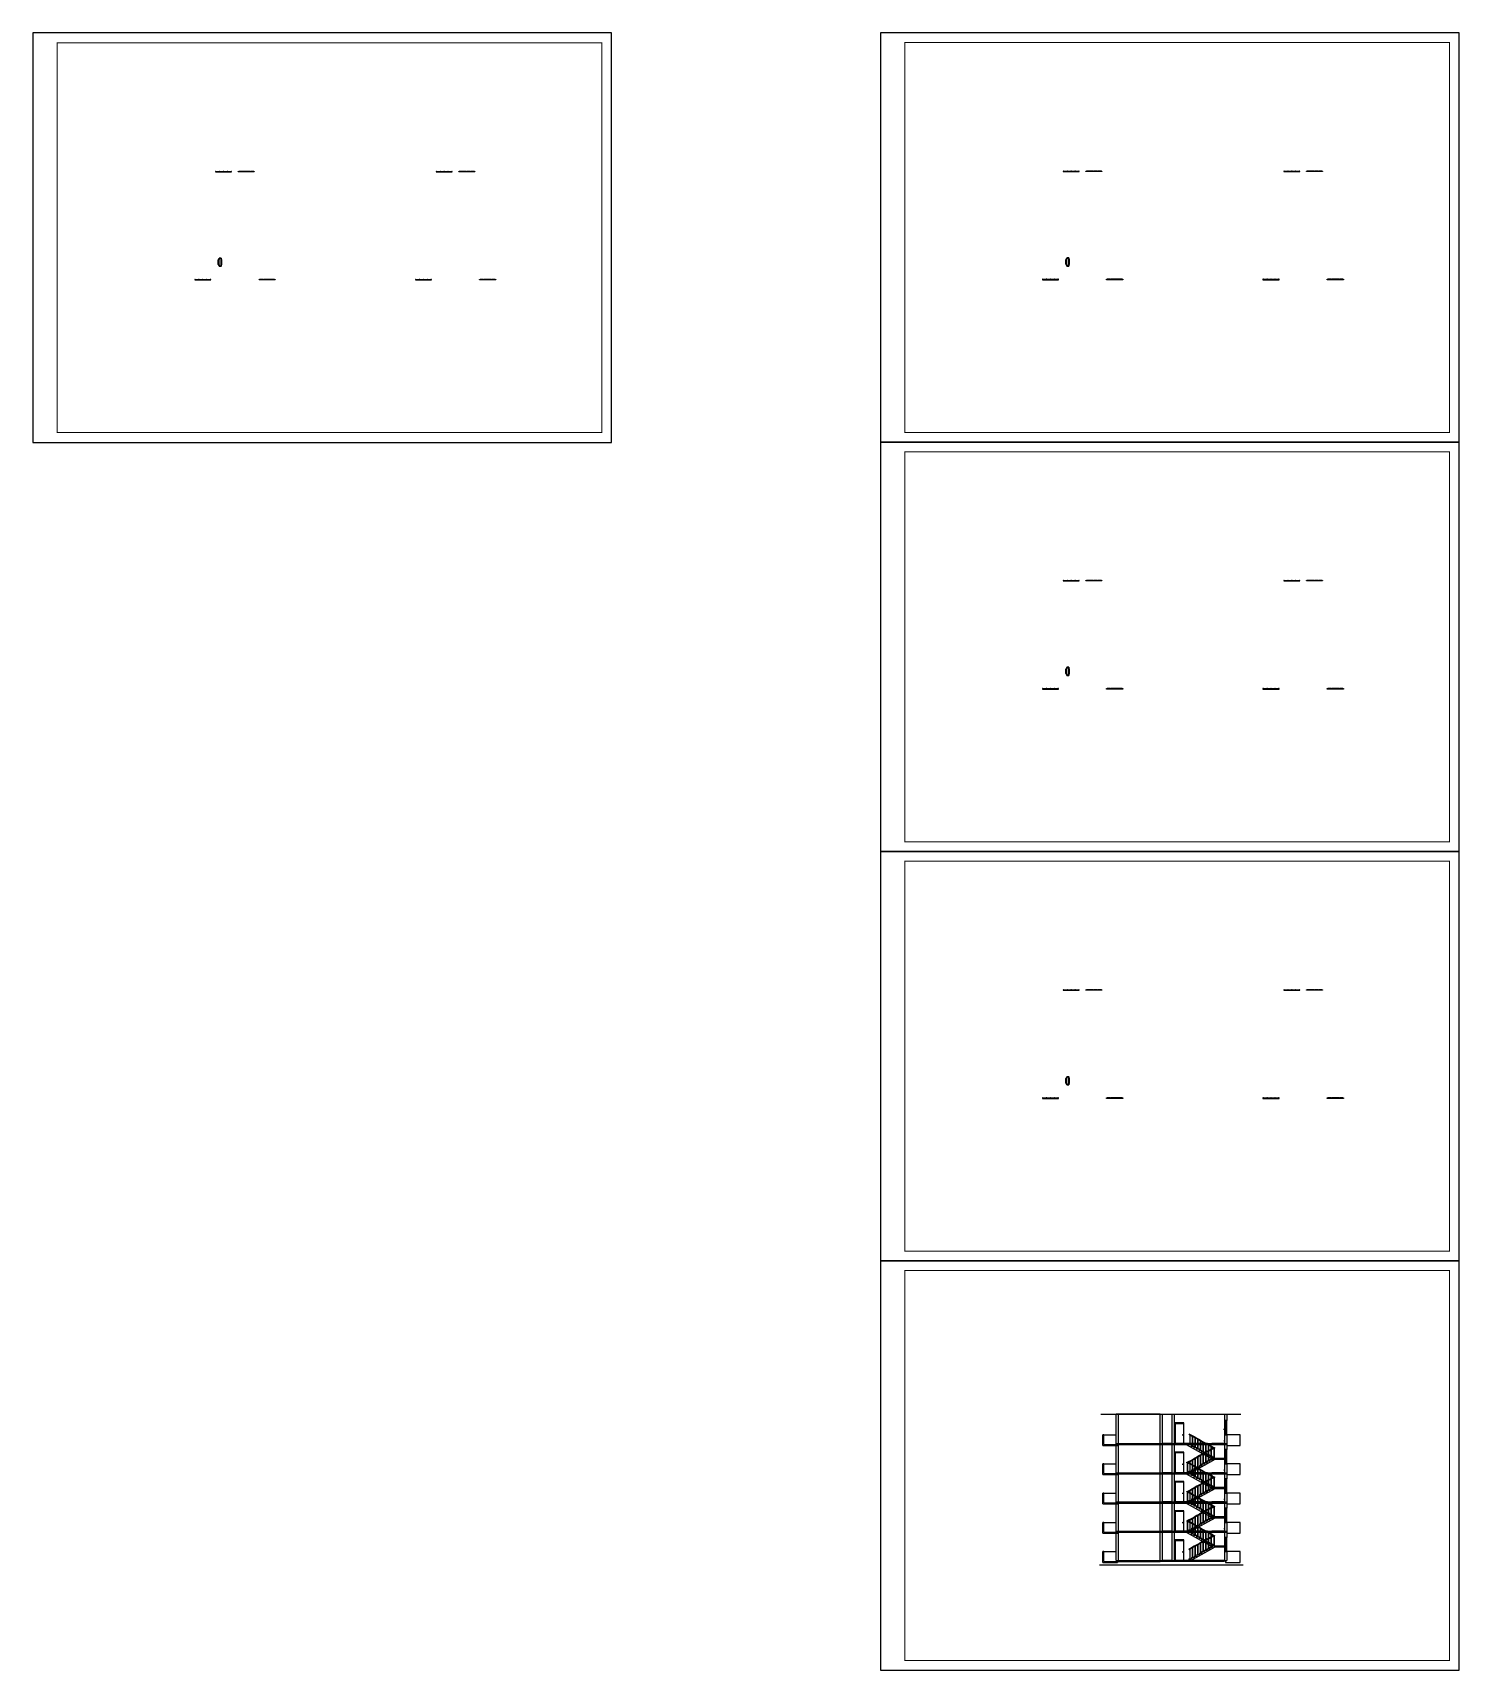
# Model space of a CAD drawing. Extents: x 4015 to 150399, y -58067 to 109933.
import ezdxf

# ---------------------------------------------------------------- set-up
doc = ezdxf.new("R2010")
doc.units = 0
doc.header["$LTSCALE"] = 1000
doc.header["$MEASUREMENT"] = 0
for name, color, linetype in [('E_BALCONY', 6, 'Continuous'), ('E_FLOOR', 4, 'Continuous'), ('E_LINE', 7, 'Continuous'), ('E_STAIR', 2, 'Continuous'), ('E_WINDOW', 4, 'Continuous'), ('fur', 253, 'Continuous'), ('PUB_TITLE', 4, 'Continuous'), ('S_E_STAIR', 4, 'Continuous'), ('S_STAIR', 9, 'Continuous'), ('S_WALL', 9, 'Continuous'), ('S_WINDOW', 4, 'Continuous')]:
    doc.layers.add(name, color=color, linetype=linetype)

# ---------------------------------------------------------------- blocks, each defined once
blk = doc.blocks.new('*U36')
at = {"color": 0, "ltscale": 0.01}
for p, q in [((-175, 0), (175, 0)), ((225, 0), (575, 0)), ((625, 0), (975, 0)), ((1025, 0), (1375, 0)), ((-175, -50), (175, -50)), ((225, -50), (575, -50)), ((625, -50), (975, -50)), ((1025, -50), (1375, -50))]:
    blk.add_line(p, q, dxfattribs=at)
for points in [[(-225, -50), (-175, -50), (-175, 0), (-225, 0)], [(175, -50), (225, -50), (225, 0), (175, 0)], [(575, -50), (625, -50), (625, 0), (575, 0)], [(975, -50), (1025, -50), (1025, 0), (975, 0)], [(1375, -50), (1425, -50), (1425, 0), (1375, 0)]]:
    blk.add_lwpolyline(points, close=True, dxfattribs=at)
at = {"color": 0}
for points in [[(-175, -20), (-148, -14), (-115, -27), (-79, -15), (-43, -27), (2, -14), (48, -28), (94, -15), (136, -28), (175, -15)], [(-174, -28), (-147, -22), (-114, -35), (-78, -23), (-42, -35), (3, -22), (49, -36), (95, -23), (137, -36), (176, -24)], [(225, -20), (252, -14), (285, -27), (321, -15), (357, -27), (402, -14), (448, -28), (494, -15), (536, -28), (575, -15)], [(226, -28), (253, -22), (286, -35), (322, -23), (358, -35), (403, -22), (449, -36), (495, -23), (537, -36), (576, -24)], [(625, -20), (652, -14), (685, -27), (721, -15), (757, -27), (802, -14), (848, -28), (894, -15), (936, -28), (975, -15)], [(626, -28), (653, -22), (686, -35), (722, -23), (758, -35), (803, -22), (849, -36), (895, -23), (937, -36), (976, -24)], [(1025, -20), (1052, -14), (1085, -27), (1121, -15), (1157, -27), (1202, -14), (1248, -28), (1294, -15), (1336, -28), (1375, -15)], [(1026, -28), (1053, -22), (1086, -35), (1122, -23), (1158, -35), (1203, -22), (1249, -36), (1295, -23), (1337, -36), (1376, -24)]]:
    blk.add_spline(points, degree=3, dxfattribs=at)
blk = doc.blocks.new('$plan$00003058')
at = {"layer": 'fur'}
for p, q in [((-417, -145), (272, -145)), ((-417, -353), (-417, -145)), ((417, -353), (-417, -353)), ((-402, -159), (403, -159)), ((-402, -338), (-402, -159)), ((403, -338), (-402, -338)), ((-268, -384), (-298, -353)), ((272, -391), (-271, -391)), ((272, -62), (-270, -62)), ((269, -384), (-268, -384)), ((257, -77), (-256, -77)), ((-256, -77), (-256, -145)), ((-191, -15), (-217, -62)), ((191, -15), (-191, -15)), ((217, -62), (191, -15)), ((257, -145), (257, -77)), ((299, -353), (269, -384)), ((403, -159), (403, -338)), ((417, -145), (417, -353))]:
    blk.add_line(p, q, dxfattribs=at)
blk.add_lwpolyline([(-417, -145), (-417, -353), (-397, -353, 0.6767263), (-326, -353), (-308, -353), (-271, -391, 0.0782414), (272, -391), (307, -353), (326, -353, 0.658611), (398, -353), (417, -353), (417, -145), (272, -145), (272, -62), (235, -62), (199, 0), (-199, 0), (-235, -62), (-270, -62), (-270, -145)], format="xyb", close=True, dxfattribs=at)
for centre, radius, start, end in [((-362, -339), 30.7, 207.34057, 332.65943), ((362, -337), 32.1, 208.89152, 331.10848)]:
    blk.add_arc(centre, radius, start, end, dxfattribs=at)
blk = doc.blocks.new('*U58')
at = {"layer": 'E_BALCONY'}
blk.add_line((0, 200), (0, 0), dxfattribs=at)
blk = doc.blocks.new('*U59')
at = {"layer": 'E_BALCONY'}
for p, q in [((0, 200), (0, 0)), ((0, 0), (1500, 0)), ((1500, 1100), (120, 1100)), ((1500, 0), (1500, 1100))]:
    blk.add_line(p, q, dxfattribs=at)
blk = doc.blocks.new('*U60')
at = {"layer": 'E_BALCONY'}
for p, q in [((0, 0), (0, 1100)), ((100, 1100), (0, 1100)), ((0, 0), (1500, 0)), ((1500, 0), (1500, 200))]:
    blk.add_line(p, q, dxfattribs=at)
blk = doc.blocks.new('*U61')
at = {"layer": 'E_WINDOW'}
for p, q in [((900, 2100), (0, 2100)), ((0, 2100), (0, 0)), ((859, 2056), (41, 2056)), ((41, 2056), (859, 2056)), ((41, 0), (41, 2056)), ((859, 2056), (859, 0)), ((900, 0), (900, 2100)), ((0, 0), (41, 0)), ((41, 1), (859, 1)), ((780, 907), (781, 914)), ((784, 813), (780, 907)), ((781, 914), (785, 918)), ((798, 813), (784, 813)), ((785, 918), (791, 920)), ((791, 920), (791, 921)), ((791, 921), (792, 919)), ((791, 920), (796, 918)), ((796, 918), (800, 914)), ((802, 907), (798, 813)), ((800, 914), (802, 907)), ((801, 909), (802, 907)), ((802, 907), (802, 906)), ((859, 0), (900, 0))]:
    blk.add_line(p, q, dxfattribs=at)
blk = doc.blocks.new('*U62')
at = {"layer": 'E_BALCONY'}
for p, q in [((1380, 1100), (0, 1100)), ((0, 0), (1380, 0)), ((1380, 0), (1380, 1100))]:
    blk.add_line(p, q, dxfattribs=at)
blk = doc.blocks.new('*U63')
at = {"layer": 'E_BALCONY'}
for p, q in [((0, 0), (0, 1100)), ((100, 1100), (0, 1100)), ((0, 0), (1380, 0))]:
    blk.add_line(p, q, dxfattribs=at)
blk = doc.blocks.new('*U64')
at = {"layer": 'E_WINDOW'}
for p, q in [((900, 2100), (0, 2100)), ((0, 2100), (0, 0)), ((859, 2056), (41, 2056)), ((41, 2056), (859, 2056)), ((41, 0), (41, 2056)), ((859, 2056), (859, 0)), ((900, 0), (900, 2100)), ((0, 0), (41, 0)), ((41, 1), (859, 1)), ((780, 907), (781, 914)), ((784, 813), (780, 907)), ((781, 914), (785, 918)), ((798, 813), (784, 813)), ((785, 918), (791, 920)), ((791, 920), (791, 921)), ((791, 921), (792, 919)), ((791, 920), (796, 918)), ((796, 918), (800, 914)), ((802, 907), (798, 813)), ((800, 914), (802, 907)), ((801, 909), (802, 907)), ((802, 907), (802, 906)), ((859, 0), (900, 0))]:
    blk.add_line(p, q, dxfattribs=at)
blk = doc.blocks.new('*U65')
at = {"layer": 'E_BALCONY'}
for p, q in [((1380, 1100), (0, 1100)), ((0, 0), (1380, 0)), ((1380, 0), (1380, 1100))]:
    blk.add_line(p, q, dxfattribs=at)
blk = doc.blocks.new('*U66')
at = {"layer": 'E_BALCONY'}
for p, q in [((0, 0), (0, 1100)), ((100, 1100), (0, 1100)), ((0, 0), (1380, 0))]:
    blk.add_line(p, q, dxfattribs=at)
blk = doc.blocks.new('*U67')
at = {"layer": 'E_WINDOW'}
for p, q in [((900, 2100), (0, 2100)), ((0, 2100), (0, 0)), ((859, 2056), (41, 2056)), ((41, 2056), (859, 2056)), ((41, 0), (41, 2056)), ((859, 2056), (859, 0)), ((900, 0), (900, 2100)), ((0, 0), (41, 0)), ((41, 1), (859, 1)), ((780, 907), (781, 914)), ((784, 813), (780, 907)), ((781, 914), (785, 918)), ((798, 813), (784, 813)), ((785, 918), (791, 920)), ((791, 920), (791, 921)), ((791, 921), (792, 919)), ((791, 920), (796, 918)), ((796, 918), (800, 914)), ((802, 907), (798, 813)), ((800, 914), (802, 907)), ((801, 909), (802, 907)), ((802, 907), (802, 906)), ((859, 0), (900, 0))]:
    blk.add_line(p, q, dxfattribs=at)
blk = doc.blocks.new('*U68')
at = {"layer": 'E_BALCONY'}
for p, q in [((1380, 1100), (0, 1100)), ((0, 0), (1380, 0)), ((1380, 0), (1380, 1100))]:
    blk.add_line(p, q, dxfattribs=at)
blk = doc.blocks.new('*U69')
at = {"layer": 'E_BALCONY'}
for p, q in [((0, 0), (0, 1100)), ((100, 1100), (0, 1100)), ((0, 0), (1380, 0))]:
    blk.add_line(p, q, dxfattribs=at)
blk = doc.blocks.new('*U70')
at = {"layer": 'E_WINDOW'}
for p, q in [((900, 2100), (0, 2100)), ((0, 2100), (0, 0)), ((859, 2056), (41, 2056)), ((41, 2056), (859, 2056)), ((41, 0), (41, 2056)), ((859, 2056), (859, 0)), ((900, 0), (900, 2100)), ((41, 1), (859, 1)), ((780, 907), (781, 914)), ((784, 813), (780, 907)), ((781, 914), (785, 918)), ((798, 813), (784, 813)), ((785, 918), (791, 920)), ((791, 920), (791, 921)), ((791, 921), (792, 919)), ((791, 920), (796, 918)), ((796, 918), (800, 914)), ((802, 907), (798, 813)), ((800, 914), (802, 907)), ((801, 909), (802, 907)), ((802, 907), (802, 906))]:
    blk.add_line(p, q, dxfattribs=at)
blk = doc.blocks.new('*U71')
at = {"layer": 'E_BALCONY'}
for p, q in [((1380, 1100), (0, 1100)), ((0, 0), (1380, 0)), ((1380, 0), (1380, 1100))]:
    blk.add_line(p, q, dxfattribs=at)
blk = doc.blocks.new('*U72')
at = {"layer": 'E_BALCONY'}
for p, q in [((0, 0), (0, 1100)), ((100, 1100), (0, 1100)), ((0, 0), (1380, 0))]:
    blk.add_line(p, q, dxfattribs=at)
blk = doc.blocks.new('*U73')
at = {"layer": 'E_WINDOW'}
for p, q in [((900, 2100), (0, 2100)), ((0, 2100), (0, 0)), ((859, 2056), (41, 2056)), ((41, 2056), (859, 2056)), ((41, 0), (41, 2056)), ((859, 2056), (859, 0)), ((900, 0), (900, 2100)), ((41, 1), (859, 1)), ((780, 907), (781, 914)), ((784, 813), (780, 907)), ((781, 914), (785, 918)), ((798, 813), (784, 813)), ((785, 918), (791, 920)), ((791, 920), (791, 921)), ((791, 921), (792, 919)), ((791, 920), (796, 918)), ((796, 918), (800, 914)), ((802, 907), (798, 813)), ((800, 914), (802, 907)), ((801, 909), (802, 907)), ((802, 907), (802, 906))]:
    blk.add_line(p, q, dxfattribs=at)
blk = doc.blocks.new('$TCHSYS$SECTWIN')
for p, q in [((0.35, 0), (0.35, 1)), ((0.65, 0), (0.65, 1))]:
    blk.add_line(p, q)
blk.add_point((1, 1))

msp = doc.modelspace()

# ---------------------------------------------------------------- linework, layer by layer
at = {"layer": 'E_BALCONY'}
for p, q in [((113912, -33897), (115192, -33897)), ((113912, -36897), (115192, -36897)), ((113912, -39897), (115192, -39897)), ((113912, -42897), (115192, -42897)), ((113912, -45897), (115192, -45897)), ((115312, -46797), (115312, -46997))]:
    msp.add_line(p, q, dxfattribs=at)
at = {"layer": 'E_FLOOR'}
for points in [[(113627, -31797), (127996, -31797)], [(115192, -34797), (126532, -34797)], [(115192, -34917), (126532, -34917)], [(115192, -37797), (126532, -37797)], [(115192, -37917), (126532, -37917)], [(115192, -40797), (126532, -40797)], [(115192, -40917), (126532, -40917)], [(115192, -43797), (126532, -43797)], [(115192, -43917), (126532, -43917)]]:
    msp.add_lwpolyline(points, dxfattribs=at)
at = {"layer": 'E_LINE'}
for p, q in [((115192, -46797), (115192, -31797)), ((119692, -31797), (115192, -31797)), ((115432, -46797), (115432, -31797)), ((119692, -46797), (119692, -31797)), ((119932, -46797), (119932, -31797)), ((119932, -31797), (120892, -31797)), ((120892, -31797), (120892, -46797)), ((121132, -31797), (124554, -31797)), ((125003, -31797), (126292, -31797)), ((126292, -31797), (126292, -34476)), ((121252, -32697), (121252, -34797)), ((126532, -33897), (126532, -32397)), ((115192, -34797), (119692, -34797)), ((120892, -34797), (119932, -34797)), ((124554, -34797), (121132, -34797)), ((126292, -34797), (125003, -34797)), ((126292, -34596), (126292, -37476)), ((121252, -35697), (121252, -37797)), ((126532, -36897), (126532, -35397)), ((115192, -37797), (119692, -37797)), ((120892, -37797), (119932, -37797)), ((124554, -37797), (121132, -37797)), ((126292, -37797), (125003, -37797)), ((126292, -37596), (126292, -40476)), ((126532, -39897), (126532, -38397)), ((121252, -38697), (121252, -40797)), ((115192, -40797), (119692, -40797)), ((120892, -40797), (119932, -40797)), ((124554, -40797), (121132, -40797)), ((121252, -41697), (121252, -43797)), ((126292, -40797), (125003, -40797)), ((126292, -40596), (126292, -43476)), ((126532, -42897), (126532, -41397)), ((126292, -43596), (126292, -46797)), ((115192, -43797), (119692, -43797)), ((120892, -43797), (119932, -43797)), ((124554, -43797), (121132, -43797)), ((121252, -44697), (121252, -46797)), ((126292, -43797), (125003, -43797)), ((126532, -45897), (126532, -44397)), ((115192, -46797), (119692, -46797)), ((115192, -46917), (119692, -46917)), ((122152, -46917), (119692, -46917)), ((120892, -46797), (119932, -46797)), ((121252, -46797), (121132, -46797)), ((122111, -46797), (121293, -46797)), ((126292, -46797), (122152, -46797)), ((126292, -46917), (122152, -46917)), ((113491, -47247), (128233, -47247)), ((113491, -47267), (128233, -47267))]:
    msp.add_line(p, q, dxfattribs=at)
at = {"layer": 'E_LINE', "const_width": 40}
msp.add_lwpolyline([(113491, -47267), (128233, -47267)], dxfattribs=at)
at = {"layer": 'E_STAIR'}
for p, q in [((122379, -34917), (125079, -36417)), ((122649, -34797), (122649, -34947)), ((122919, -34947), (122649, -34947)), ((122919, -35097), (122919, -34947)), ((123189, -35097), (122919, -35097)), ((123189, -35247), (123189, -35097)), ((123459, -35247), (123189, -35247)), ((123459, -35397), (123459, -35247)), ((123729, -35397), (123459, -35397)), ((123729, -35547), (123729, -35397)), ((123999, -35547), (123729, -35547)), ((123999, -35697), (123999, -35547)), ((124269, -35697), (123999, -35697)), ((124269, -35847), (124269, -35697)), ((124539, -35847), (124269, -35847)), ((124539, -35997), (124539, -35847)), ((124809, -35997), (124539, -35997)), ((124809, -36147), (124809, -35997)), ((125079, -36147), (124809, -36147)), ((125079, -36147), (125079, -36297)), ((125079, -36417), (125349, -36417)), ((122379, -37917), (125079, -39417)), ((122649, -37797), (122649, -37947)), ((122919, -37947), (122649, -37947)), ((122919, -38097), (122919, -37947)), ((123189, -38097), (122919, -38097)), ((123189, -38247), (123189, -38097)), ((123459, -38247), (123189, -38247)), ((123459, -38397), (123459, -38247)), ((123729, -38397), (123459, -38397)), ((123729, -38547), (123729, -38397)), ((123999, -38547), (123729, -38547)), ((123999, -38697), (123999, -38547)), ((124269, -38697), (123999, -38697)), ((124269, -38847), (124269, -38697)), ((124539, -38847), (124269, -38847)), ((124539, -38997), (124539, -38847)), ((124809, -38997), (124539, -38997)), ((124809, -39147), (124809, -38997)), ((125079, -39147), (124809, -39147)), ((125079, -39147), (125079, -39297)), ((125079, -39417), (125349, -39417)), ((122379, -40917), (125079, -42417)), ((122649, -40797), (122649, -40947)), ((122919, -40947), (122649, -40947)), ((122919, -41097), (122919, -40947)), ((123189, -41097), (122919, -41097)), ((123189, -41247), (123189, -41097)), ((123459, -41247), (123189, -41247)), ((123459, -41397), (123459, -41247)), ((123729, -41397), (123459, -41397)), ((123729, -41547), (123729, -41397)), ((123999, -41547), (123729, -41547)), ((123999, -41697), (123999, -41547)), ((124269, -41697), (123999, -41697)), ((124269, -41847), (124269, -41697)), ((124539, -41847), (124269, -41847)), ((124539, -41997), (124539, -41847)), ((124809, -41997), (124539, -41997)), ((124809, -42147), (124809, -41997)), ((125079, -42147), (124809, -42147)), ((125079, -42147), (125079, -42297)), ((125079, -42417), (125349, -42417)), ((122379, -43917), (125079, -45417)), ((122649, -43797), (122649, -43947)), ((122919, -43947), (122649, -43947)), ((122919, -44097), (122919, -43947)), ((123189, -44097), (122919, -44097)), ((123189, -44247), (123189, -44097)), ((123459, -44247), (123189, -44247)), ((123459, -44397), (123459, -44247)), ((123729, -44397), (123459, -44397)), ((123729, -44547), (123729, -44397)), ((123999, -44547), (123729, -44547)), ((123999, -44697), (123999, -44547)), ((124269, -44697), (123999, -44697)), ((124269, -44847), (124269, -44697)), ((124539, -44847), (124269, -44847)), ((124539, -44997), (124539, -44847)), ((124809, -44997), (124539, -44997)), ((124809, -45147), (124809, -44997)), ((125079, -45147), (124809, -45147)), ((125079, -45147), (125079, -45297)), ((122649, -46797), (122649, -46797)), ((122865, -46797), (122865, -46797))]:
    msp.add_line(p, q, dxfattribs=at)
at = {"layer": 'PUB_TITLE'}
for points in [[(4015, 67908), (63415, 67908), (63415, 109908), (4015, 109908)], [(90999, 67933), (150399, 67933), (150399, 109933), (90999, 109933)], [(90999, 25933), (150399, 25933), (150399, 67933), (90999, 67933)], [(90999, -16067), (150399, -16067), (150399, 25933), (90999, 25933)], [(90999, -58067), (150399, -58067), (150399, -16067), (90999, -16067)]]:
    msp.add_lwpolyline(points, close=True, dxfattribs=at)
at = {"layer": 'PUB_TITLE', "const_width": 100}
for points in [[(6515, 68908), (62415, 68908), (62415, 108908), (6515, 108908)], [(93499, 68933), (149399, 68933), (149399, 108933), (93499, 108933)], [(93499, 26933), (149399, 26933), (149399, 66933), (93499, 66933)], [(93499, -15067), (149399, -15067), (149399, 24933), (93499, 24933)], [(93499, -57067), (149399, -57067), (149399, -17067), (93499, -17067)]]:
    msp.add_lwpolyline(points, close=True, dxfattribs=at)
at = {"layer": 'S_E_STAIR'}
for p, q in [((122649, -33797), (122919, -33947)), ((122649, -33857), (122919, -34007)), ((122771, -34947), (122771, -33925)), ((122798, -34947), (122798, -33940)), ((122919, -33947), (123189, -34097)), ((122919, -34007), (123189, -34157)), ((123041, -35097), (123041, -34075)), ((123068, -35097), (123068, -34090)), ((123189, -34097), (123459, -34247)), ((123189, -34157), (123459, -34307)), ((123311, -35247), (123311, -34225)), ((123338, -35247), (123338, -34240)), ((123459, -34247), (123729, -34397)), ((123459, -34307), (123729, -34457)), ((123581, -35397), (123581, -34375)), ((123608, -35397), (123608, -34390)), ((123729, -34397), (123999, -34547)), ((123729, -34457), (123999, -34607)), ((123851, -35547), (123851, -34525)), ((123878, -35547), (123878, -34540)), ((123999, -34547), (124269, -34697)), ((123999, -34607), (124269, -34757)), ((124121, -35697), (124121, -34675)), ((124148, -35697), (124148, -34690)), ((124269, -34697), (124539, -34847)), ((124269, -34757), (124539, -34907)), ((124391, -35847), (124391, -34825)), ((124418, -35847), (124418, -34840)), ((124809, -34997), (124539, -34847)), ((124809, -35057), (124539, -34907)), ((124661, -35997), (124661, -34975)), ((124688, -35997), (124688, -34990)), ((125079, -35147), (124809, -34997)), ((125079, -35207), (124809, -35057)), ((124931, -36147), (124931, -35125)), ((124958, -36147), (124958, -35140)), ((125079, -35147), (125221, -35226)), ((125079, -35207), (125160, -35252)), ((125079, -35297), (125207, -35226)), ((125079, -35357), (125221, -35278)), ((125231, -35278), (125231, -36297)), ((125261, -35278), (125261, -36297)), ((122467, -36778), (122467, -37797)), ((122497, -36778), (122497, -37797)), ((122649, -36647), (122507, -36726)), ((122649, -36857), (122507, -36778)), ((122649, -36707), (122516, -36778)), ((122649, -36797), (122567, -36751)), ((122649, -36647), (122919, -36497)), ((122649, -36707), (122919, -36557)), ((122919, -36947), (122649, -36797)), ((122919, -37007), (122649, -36857)), ((122771, -37647), (122771, -36640)), ((122771, -37947), (122771, -36925)), ((122798, -37647), (122798, -36625)), ((122798, -37947), (122798, -36940)), ((122919, -36497), (123189, -36347)), ((122919, -36557), (123189, -36407)), ((123189, -37097), (122919, -36947)), ((123041, -37497), (123041, -36490)), ((123068, -37497), (123068, -36475)), ((123459, -36197), (123189, -36347)), ((123459, -36257), (123189, -36407)), ((123311, -37347), (123311, -36340)), ((123338, -37347), (123338, -36325)), ((123729, -36047), (123459, -36197)), ((123729, -36107), (123459, -36257)), ((123581, -37197), (123581, -36190)), ((123608, -37197), (123608, -36175)), ((123999, -35897), (123729, -36047)), ((123999, -35957), (123729, -36107)), ((123851, -37047), (123851, -36040)), ((123878, -37047), (123878, -36025)), ((124269, -35747), (123999, -35897)), ((124269, -35807), (123999, -35957)), ((124121, -36897), (124121, -35890)), ((124148, -36897), (124148, -35875)), ((124539, -35597), (124269, -35747)), ((124539, -35657), (124269, -35807)), ((124391, -36747), (124391, -35740)), ((124418, -36747), (124418, -35725)), ((124539, -35597), (124809, -35447)), ((124539, -35657), (124809, -35507)), ((124661, -36597), (124661, -35590)), ((124688, -36597), (124688, -35575)), ((124809, -35447), (125079, -35297)), ((124809, -35507), (125079, -35357)), ((124931, -36447), (124931, -35440)), ((124958, -36447), (124958, -35425)), ((123189, -37157), (122919, -37007)), ((123041, -38097), (123041, -37075)), ((123068, -38097), (123068, -37090)), ((123189, -37097), (123459, -37247)), ((123189, -37157), (123459, -37307)), ((123311, -38247), (123311, -37225)), ((123338, -38247), (123338, -37240)), ((123459, -37247), (123729, -37397)), ((123459, -37307), (123729, -37457)), ((123581, -38397), (123581, -37375)), ((123608, -38397), (123608, -37390)), ((123729, -37397), (123999, -37547)), ((123729, -37457), (123999, -37607)), ((123851, -38547), (123851, -37525)), ((123878, -38547), (123878, -37540)), ((123999, -37547), (124269, -37697)), ((123999, -37607), (124269, -37757)), ((124121, -38697), (124121, -37675)), ((124148, -38697), (124148, -37690)), ((124269, -37697), (124539, -37847)), ((124269, -37757), (124539, -37907)), ((124539, -38597), (124269, -38747)), ((124391, -38847), (124391, -37825)), ((124418, -38847), (124418, -37840)), ((124809, -37997), (124539, -37847)), ((124809, -38057), (124539, -37907)), ((124539, -38597), (124809, -38447)), ((124539, -38657), (124809, -38507)), ((124661, -38997), (124661, -37975)), ((124661, -39597), (124661, -38590)), ((124688, -38997), (124688, -37990)), ((124688, -39597), (124688, -38575)), ((125079, -38147), (124809, -37997)), ((125079, -38207), (124809, -38057)), ((124809, -38447), (125079, -38297)), ((124809, -38507), (125079, -38357)), ((124931, -39147), (124931, -38125)), ((124931, -39447), (124931, -38440)), ((124958, -39147), (124958, -38140)), ((124958, -39447), (124958, -38425)), ((125079, -38147), (125221, -38226)), ((125079, -38207), (125160, -38252)), ((125079, -38297), (125207, -38226)), ((125079, -38357), (125221, -38278)), ((125231, -38278), (125231, -39297)), ((125261, -38278), (125261, -39297)), ((122467, -39778), (122467, -40797)), ((122497, -39778), (122497, -40797)), ((122649, -39647), (122507, -39726)), ((122649, -39857), (122507, -39778)), ((122649, -39707), (122516, -39778)), ((122649, -39797), (122567, -39751)), ((122649, -39647), (122919, -39497)), ((122649, -39707), (122919, -39557)), ((122919, -39947), (122649, -39797)), ((122919, -40007), (122649, -39857)), ((122771, -40647), (122771, -39640)), ((122771, -40947), (122771, -39925)), ((122798, -40647), (122798, -39625)), ((122798, -40947), (122798, -39940)), ((123189, -39347), (122919, -39497)), ((123189, -39407), (122919, -39557)), ((122919, -39947), (123189, -40097)), ((122919, -40007), (123189, -40157)), ((123041, -40497), (123041, -39490)), ((123041, -41097), (123041, -40075)), ((123068, -40497), (123068, -39475)), ((123068, -41097), (123068, -40090)), ((123459, -39197), (123189, -39347)), ((123459, -39257), (123189, -39407)), ((123189, -40097), (123459, -40247)), ((123189, -40157), (123459, -40307)), ((123311, -40347), (123311, -39340)), ((123311, -41247), (123311, -40225)), ((123338, -40347), (123338, -39325)), ((123338, -41247), (123338, -40240)), ((123729, -39047), (123459, -39197)), ((123729, -39107), (123459, -39257)), ((123459, -40247), (123729, -40397)), ((123459, -40307), (123729, -40457)), ((123581, -40197), (123581, -39190)), ((123608, -40197), (123608, -39175)), ((123999, -38897), (123729, -39047)), ((123999, -38957), (123729, -39107)), ((123851, -40047), (123851, -39040)), ((123878, -40047), (123878, -39025)), ((124269, -38747), (123999, -38897)), ((124269, -38807), (123999, -38957)), ((124121, -39897), (124121, -38890)), ((124148, -39897), (124148, -38875)), ((124539, -38657), (124269, -38807)), ((124391, -39747), (124391, -38740)), ((124418, -39747), (124418, -38725)), ((123581, -41397), (123581, -40375)), ((123608, -41397), (123608, -40390)), ((123729, -40397), (123999, -40547)), ((123729, -40457), (123999, -40607)), ((123999, -41897), (123729, -42047)), ((123999, -41957), (123729, -42107)), ((123851, -41547), (123851, -40525)), ((123878, -41547), (123878, -40540)), ((123999, -40547), (124269, -40697)), ((123999, -40607), (124269, -40757)), ((124269, -41747), (123999, -41897)), ((124269, -41807), (123999, -41957)), ((124121, -41697), (124121, -40675)), ((124121, -42897), (124121, -41890)), ((124148, -41697), (124148, -40690)), ((124148, -42897), (124148, -41875)), ((124269, -40697), (124539, -40847)), ((124269, -40757), (124539, -40907)), ((124539, -41597), (124269, -41747)), ((124539, -41657), (124269, -41807)), ((124391, -41847), (124391, -40825)), ((124391, -42747), (124391, -41740)), ((124418, -41847), (124418, -40840)), ((124418, -42747), (124418, -41725)), ((124539, -40847), (124809, -40997)), ((124539, -40907), (124809, -41057)), ((124809, -41447), (124539, -41597)), ((124809, -41507), (124539, -41657)), ((124661, -41997), (124661, -40975)), ((124661, -42597), (124661, -41590)), ((124688, -41997), (124688, -40990)), ((124688, -42597), (124688, -41575)), ((125079, -41147), (124809, -40997)), ((125079, -41207), (124809, -41057)), ((124809, -41447), (125079, -41297)), ((124809, -41507), (125079, -41357)), ((124931, -42147), (124931, -41125)), ((124931, -42447), (124931, -41440)), ((124958, -42147), (124958, -41140)), ((124958, -42447), (124958, -41425)), ((125079, -41147), (125221, -41226)), ((125079, -41207), (125160, -41252)), ((125079, -41297), (125207, -41226)), ((125079, -41357), (125221, -41278)), ((125231, -41278), (125231, -42297)), ((125261, -41278), (125261, -42297)), ((122467, -42778), (122467, -43797)), ((122497, -42778), (122497, -43797)), ((122649, -42647), (122507, -42726)), ((122649, -42857), (122507, -42778)), ((122649, -42707), (122516, -42778)), ((122649, -42797), (122567, -42751)), ((122649, -42647), (122919, -42497)), ((122649, -42707), (122919, -42557)), ((122919, -42947), (122649, -42797)), ((122919, -43007), (122649, -42857)), ((122771, -43647), (122771, -42640)), ((122771, -43947), (122771, -42925)), ((122798, -43647), (122798, -42625)), ((122798, -43947), (122798, -42940)), ((122919, -42497), (123189, -42347)), ((122919, -42557), (123189, -42407)), ((123189, -43097), (122919, -42947)), ((123189, -43157), (122919, -43007)), ((123041, -43497), (123041, -42490)), ((123041, -44097), (123041, -43075)), ((123068, -43497), (123068, -42475)), ((123068, -44097), (123068, -43090)), ((123459, -42197), (123189, -42347)), ((123459, -42257), (123189, -42407)), ((123189, -43097), (123459, -43247)), ((123189, -43157), (123459, -43307)), ((123311, -43347), (123311, -42340)), ((123311, -44247), (123311, -43225)), ((123338, -43347), (123338, -42325)), ((123338, -44247), (123338, -43240)), ((123729, -42047), (123459, -42197)), ((123729, -42107), (123459, -42257)), ((123459, -43247), (123729, -43397)), ((123459, -43307), (123729, -43457)), ((123581, -43197), (123581, -42190)), ((123581, -44397), (123581, -43375)), ((123608, -43197), (123608, -42175)), ((123608, -44397), (123608, -43390)), ((123729, -43397), (123999, -43547)), ((123729, -43457), (123999, -43607)), ((123851, -43047), (123851, -42040)), ((123851, -44547), (123851, -43525)), ((123878, -43047), (123878, -42025)), ((123878, -44547), (123878, -43540)), ((123999, -43547), (124269, -43697)), ((123999, -43607), (124269, -43757)), ((124121, -44697), (124121, -43675)), ((123189, -45347), (122919, -45497)), ((123459, -45197), (123189, -45347)), ((123459, -45257), (123189, -45407)), ((123311, -46347), (123311, -45340)), ((123338, -46347), (123338, -45325)), ((123729, -45047), (123459, -45197)), ((123729, -45107), (123459, -45257)), ((123581, -46197), (123581, -45190)), ((123608, -46197), (123608, -45175)), ((123999, -44897), (123729, -45047)), ((123999, -44957), (123729, -45107)), ((123851, -46047), (123851, -45040)), ((123878, -46047), (123878, -45025)), ((124269, -44747), (123999, -44897)), ((124269, -44807), (123999, -44957)), ((124121, -45897), (124121, -44890)), ((124148, -44697), (124148, -43690)), ((124148, -45897), (124148, -44875)), ((124269, -43697), (124539, -43847)), ((124269, -43757), (124539, -43907)), ((124539, -44597), (124269, -44747)), ((124539, -44657), (124269, -44807)), ((124391, -44847), (124391, -43825)), ((124391, -45747), (124391, -44740)), ((124418, -44847), (124418, -43840)), ((124418, -45747), (124418, -44725)), ((124809, -43997), (124539, -43847)), ((124809, -44057), (124539, -43907)), ((124539, -44597), (124809, -44447)), ((124539, -44657), (124809, -44507)), ((124661, -44997), (124661, -43975)), ((124661, -45597), (124661, -44590)), ((124688, -44997), (124688, -43990)), ((124688, -45597), (124688, -44575)), ((125079, -44147), (124809, -43997)), ((125079, -44207), (124809, -44057)), ((124809, -44447), (125079, -44297)), ((124809, -44507), (125079, -44357)), ((124931, -45147), (124931, -44125)), ((124931, -45447), (124931, -44440)), ((124958, -45147), (124958, -44140)), ((124958, -45447), (124958, -44425)), ((125079, -44147), (125221, -44226)), ((125079, -44207), (125160, -44252)), ((125079, -44297), (125207, -44226)), ((125079, -44357), (125221, -44278)), ((125231, -44278), (125231, -45297)), ((125261, -44278), (125261, -45297)), ((122919, -45497), (122649, -45647)), ((122919, -45557), (122649, -45707)), ((122771, -46647), (122771, -45640)), ((122798, -46647), (122798, -45625)), ((123189, -45407), (122919, -45557)), ((123041, -46497), (123041, -45490)), ((123068, -46497), (123068, -45475))]:
    msp.add_line(p, q, dxfattribs=at)
for points in [[(125207, -35226), (125279, -35226), (125279, -35278), (125221, -35278)], [(122516, -36778), (122449, -36778), (122449, -36726), (122507, -36726)], [(125207, -38226), (125279, -38226), (125279, -38278), (125221, -38278)], [(122516, -39778), (122449, -39778), (122449, -39726), (122507, -39726)], [(125207, -41226), (125279, -41226), (125279, -41278), (125221, -41278)], [(122516, -42778), (122449, -42778), (122449, -42726), (122507, -42726)], [(125207, -44226), (125279, -44226), (125279, -44278), (125221, -44278)]]:
    msp.add_lwpolyline(points, dxfattribs=at)
at = {"layer": 'S_STAIR'}
for p, q in [((126279, -33417), (126279, -33297)), ((126294, -34596), (126294, -34476)), ((122865, -37797), (125349, -36417)), ((123999, -36897), (123999, -37047)), ((123999, -36897), (124269, -36897)), ((124269, -36747), (124269, -36897)), ((124269, -36747), (124539, -36747)), ((124539, -36597), (124539, -36747)), ((124539, -36597), (124809, -36597)), ((124809, -36447), (124809, -36597)), ((124809, -36447), (125079, -36447)), ((125079, -36447), (125079, -36297)), ((125079, -36297), (126279, -36297)), ((125349, -36417), (126279, -36417)), ((122649, -37647), (122649, -37917)), ((122649, -37647), (122919, -37647)), ((122919, -37497), (122919, -37647)), ((122919, -37497), (123189, -37497)), ((123189, -37347), (123189, -37497)), ((123189, -37347), (123459, -37347)), ((123459, -37197), (123459, -37347)), ((123459, -37197), (123729, -37197)), ((123729, -37047), (123729, -37197)), ((123729, -37047), (123999, -37047)), ((126294, -37596), (126294, -37476)), ((122843, -40797), (125349, -39417)), ((123459, -40197), (123459, -40347)), ((123459, -40197), (123729, -40197)), ((123729, -40047), (123729, -40197)), ((123729, -40047), (123999, -40047)), ((123999, -39897), (123999, -40047)), ((123999, -39897), (124269, -39897)), ((124269, -39747), (124269, -39897)), ((124269, -39747), (124539, -39747)), ((124539, -39597), (124539, -39747)), ((124539, -39597), (124809, -39597)), ((124809, -39447), (124809, -39597)), ((124809, -39447), (125079, -39447)), ((125079, -39447), (125079, -39297)), ((125079, -39297), (126279, -39297)), ((125349, -39417), (126279, -39417)), ((122649, -40647), (122649, -40917)), ((122649, -40647), (122919, -40647)), ((122919, -40497), (122919, -40647)), ((122919, -40497), (123189, -40497)), ((123189, -40347), (123189, -40497)), ((123189, -40347), (123459, -40347)), ((126294, -40596), (126294, -40476)), ((122649, -43647), (122649, -43917)), ((122649, -43647), (122919, -43647)), ((122843, -43797), (125349, -42417)), ((122919, -43497), (122919, -43647)), ((122919, -43497), (123189, -43497)), ((123189, -43347), (123189, -43497)), ((123189, -43347), (123459, -43347)), ((123459, -43197), (123459, -43347)), ((123459, -43197), (123729, -43197)), ((123729, -43047), (123729, -43197)), ((123729, -43047), (123999, -43047)), ((123999, -42897), (123999, -43047)), ((123999, -42897), (124269, -42897)), ((124269, -42747), (124269, -42897)), ((124269, -42747), (124539, -42747)), ((124539, -42597), (124539, -42747)), ((124539, -42597), (124809, -42597)), ((124809, -42447), (124809, -42597)), ((124809, -42447), (125079, -42447)), ((125079, -42447), (125079, -42297)), ((125079, -42297), (126279, -42297)), ((125349, -42417), (126279, -42417)), ((126294, -43596), (126294, -43476)), ((125079, -45447), (125079, -45297)), ((125079, -45297), (126279, -45297)), ((122649, -46647), (122649, -46797)), ((122649, -46647), (122919, -46647)), ((122865, -46797), (125349, -45417)), ((122919, -46497), (122919, -46647)), ((122919, -46497), (123189, -46497)), ((123189, -46347), (123189, -46497)), ((123189, -46347), (123459, -46347)), ((123459, -46197), (123459, -46347)), ((123459, -46197), (123729, -46197)), ((123729, -46047), (123729, -46197)), ((123729, -46047), (123999, -46047)), ((123999, -45897), (123999, -46047)), ((123999, -45897), (124269, -45897)), ((124269, -45747), (124269, -45897)), ((124269, -45747), (124539, -45747)), ((124539, -45597), (124539, -45747)), ((124539, -45597), (124809, -45597)), ((124809, -45447), (124809, -45597)), ((124809, -45447), (125079, -45447)), ((125349, -45417), (126279, -45417))]:
    msp.add_line(p, q, dxfattribs=at)
at = {"layer": 'S_WALL'}
for p, q in [((119692, -46797), (119692, -31797)), ((119692, -31797), (119932, -31797)), ((119932, -46797), (119932, -31797)), ((120892, -31797), (120892, -46797)), ((120892, -31797), (121132, -31797)), ((121132, -31797), (121132, -46797)), ((126292, -31797), (126292, -32397)), ((126292, -31797), (126532, -31797)), ((126532, -31797), (126532, -32397)), ((126292, -32397), (126532, -32397)), ((113812, -34997), (113812, -33897)), ((113812, -33897), (113912, -33897)), ((113812, -34997), (115312, -34997)), ((113912, -34897), (113912, -33897)), ((113912, -34897), (115312, -34897)), ((119692, -34797), (119932, -34797)), ((120892, -34797), (121132, -34797)), ((126292, -33897), (126532, -33897)), ((126292, -33897), (126292, -35397)), ((126292, -34797), (126532, -34797)), ((126532, -33897), (126532, -35397)), ((113812, -37997), (113812, -36897)), ((113812, -36897), (113912, -36897)), ((113912, -37897), (113912, -36897)), ((126292, -35397), (126532, -35397)), ((126292, -36897), (126532, -36897)), ((126292, -36897), (126292, -38397)), ((126532, -36897), (126532, -38397)), ((113812, -37997), (115312, -37997)), ((113912, -37897), (115312, -37897)), ((119692, -37797), (119932, -37797)), ((120892, -37797), (121132, -37797)), ((126292, -37797), (126532, -37797)), ((126292, -38397), (126532, -38397)), ((113812, -40997), (113812, -39897)), ((113812, -39897), (113912, -39897)), ((113912, -40897), (113912, -39897)), ((126292, -39897), (126532, -39897)), ((126292, -39897), (126292, -41397)), ((126532, -39897), (126532, -41397)), ((113812, -40997), (115312, -40997)), ((113912, -40897), (115312, -40897)), ((119692, -40797), (119932, -40797)), ((120892, -40797), (121132, -40797)), ((126292, -40797), (126532, -40797)), ((126292, -41397), (126532, -41397)), ((113812, -43997), (113812, -42897)), ((113812, -42897), (113912, -42897)), ((113912, -43897), (113912, -42897)), ((126292, -42897), (126532, -42897)), ((126292, -42897), (126292, -44397)), ((126532, -42897), (126532, -44397)), ((113812, -43997), (115312, -43997)), ((113912, -43897), (115312, -43897)), ((119692, -43797), (119932, -43797)), ((120892, -43797), (121132, -43797)), ((126292, -43797), (126532, -43797)), ((126292, -44397), (126532, -44397)), ((113812, -46997), (113812, -45897)), ((113812, -45897), (113912, -45897)), ((113812, -46997), (115312, -46997)), ((113912, -46897), (113912, -45897)), ((113912, -46897), (115312, -46897)), ((119692, -46797), (119932, -46797)), ((120892, -46797), (121132, -46797)), ((126292, -45897), (126532, -45897)), ((126292, -45897), (126292, -46797)), ((126292, -46797), (126532, -46797)), ((126532, -45897), (126532, -46797))]:
    msp.add_line(p, q, dxfattribs=at)

# ---------------------------------------------------------------- block references
at = {"color": 0}
for p in [(22995, 95715), (45635, 95715), (109978, 95741), (132618, 95741), (20861, 84621), (43501, 84621), (107844, 84646), (130484, 84646), (109978, 53741), (132618, 53741), (107844, 42646), (130484, 42646), (109978, 11741), (132618, 11741), (107844, 646), (130484, 646)]:
    msp.add_blockref('*U36', p, dxfattribs=at)
at = {"color": 0, "xscale": -1}
for p in [(26524, 95715), (49164, 95715), (113507, 95741), (136147, 95741), (28658, 84621), (51298, 84621), (115641, 84646), (138281, 84646), (113507, 53741), (136147, 53741), (115641, 42646), (138281, 42646), (113507, 11741), (136147, 11741), (115641, 646), (138281, 646)]:
    msp.add_blockref('*U36', p, dxfattribs=at)
at = {"rotation": 90}
for p in [(22994, 86389), (109977, 86415), (109977, 44415), (109977, 2415)]:
    msp.add_blockref('$plan$00003058', p, dxfattribs=at)
at = {"layer": 'E_BALCONY'}
for name, p in [('*U72', (113812, -34997)), ('*U71', (126532, -34997)), ('*U69', (113812, -37997)), ('*U68', (126532, -37997)), ('*U66', (113812, -40997)), ('*U65', (126532, -40997)), ('*U63', (113812, -43997)), ('*U62', (126532, -43997)), ('*U60', (113812, -46997)), ('*U59', (126412, -46997)), ('*U58', (126412, -46997))]:
    msp.add_blockref(name, p, dxfattribs=at)
at = {"layer": 'E_WINDOW'}
for name, p in [('*U73', (121252, -34797)), ('*U70', (121252, -37797)), ('*U67', (121252, -40797)), ('*U64', (121252, -43797)), ('*U61', (121252, -46797))]:
    msp.add_blockref(name, p, dxfattribs=at)
at = {"layer": 'S_WINDOW', "xscale": 240, "yscale": 1500, "zscale": 240}
for p in [(126292, -33897), (126292, -36897), (126292, -39897), (126292, -42897), (126292, -45897)]:
    msp.add_blockref('$TCHSYS$SECTWIN', p, dxfattribs=at)

doc.saveas('drawing.dxf')
